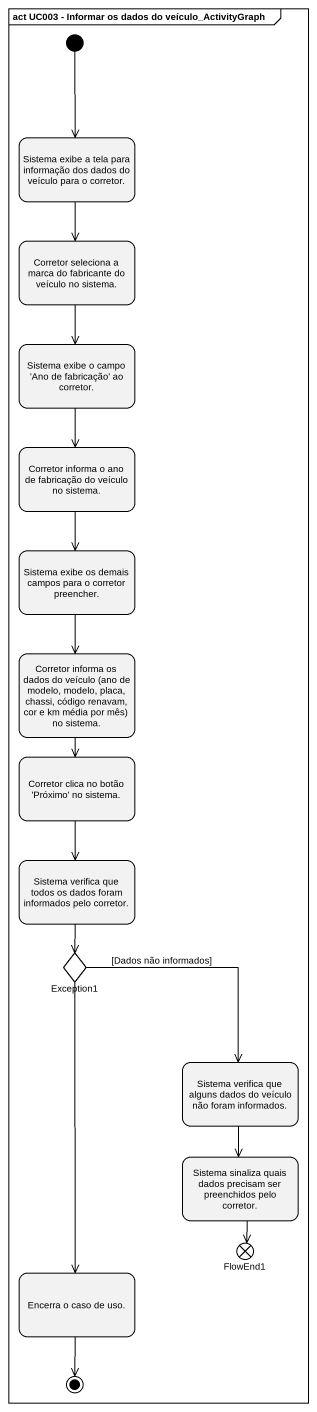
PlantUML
@startuml
mainframe act UC003 - Informar os dados do veículo_ActivityGraph
hide empty description
state "Sistema exibe a tela para informação dos dados do veículo para o corretor." as Sistema_exibe_a_tela_para
state "Corretor seleciona a marca do fabricante do veículo no sistema." as Corretor_seleciona_a_marca
state "Sistema exibe o campo 'Ano de fabricação' ao corretor." as Sistema_exibe_o_campo_Ano
state "Corretor informa o ano de fabricação do veículo no sistema." as Corretor_informa_o_ano_de
state "Sistema exibe os demais campos para o corretor preencher." as Sistema_exibe_os_demais
state "Corretor informa os dados do veículo (ano de modelo, modelo, placa, chassi, código renavam, cor e km média por mês) no sistema." as Corretor_informa_os_dados
state "Corretor clica no botão 'Próximo' no sistema." as Corretor_clica_no_botão
state "Sistema verifica que todos os dados foram informados pelo corretor." as Sistema_verifica_que_todos
state Exception1 <<choice>>
state "Sistema verifica que alguns dados do veículo não foram informados." as Sistema_verifica_que_alguns
state "Sistema sinaliza quais dados precisam ser preenchidos pelo corretor." as Sistema_sinaliza_quais
state FlowEnd1 <<end>>
state "Encerra o caso de uso." as Encerra_o_caso_de_uso
[*] --> Sistema_exibe_a_tela_para
Sistema_exibe_a_tela_para --> Corretor_seleciona_a_marca
Corretor_seleciona_a_marca --> Sistema_exibe_o_campo_Ano
Sistema_exibe_o_campo_Ano --> Corretor_informa_o_ano_de
Corretor_informa_o_ano_de --> Sistema_exibe_os_demais
Sistema_exibe_os_demais --> Corretor_informa_os_dados
Corretor_informa_os_dados --> Corretor_clica_no_botão
Corretor_clica_no_botão --> Sistema_verifica_que_todos
Sistema_verifica_que_todos --> Exception1
Exception1 --> Sistema_verifica_que_alguns : [Dados não informados]
Exception1 --> Encerra_o_caso_de_uso
Sistema_verifica_que_alguns --> Sistema_sinaliza_quais
Sistema_sinaliza_quais --> FlowEnd1
Encerra_o_caso_de_uso --> [*]
@enduml
